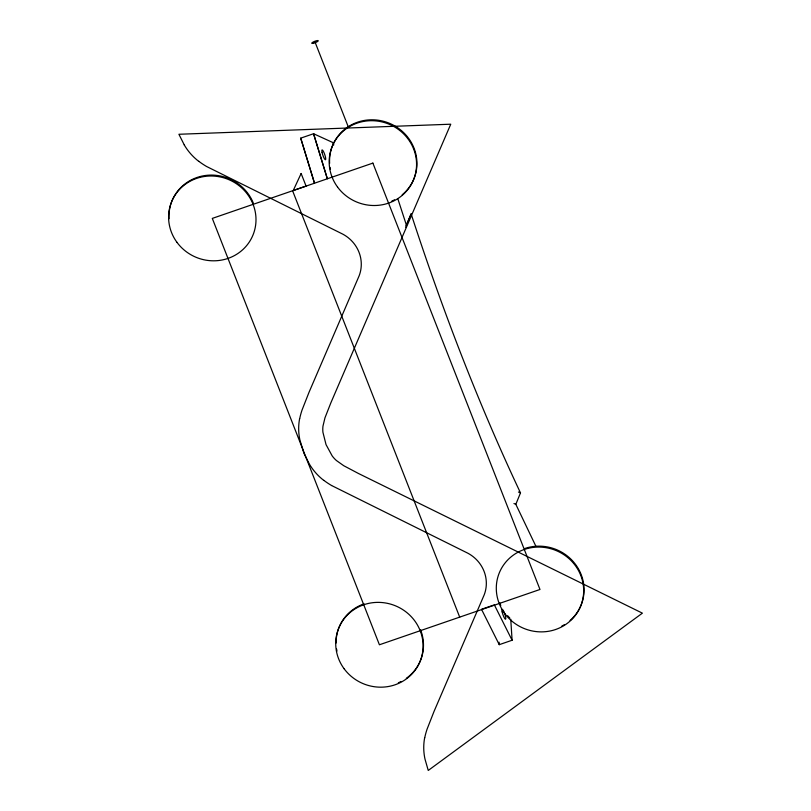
<?xml version="1.0" encoding="UTF-8"?>
<svg xmlns="http://www.w3.org/2000/svg" width="811" height="811" viewBox="0 0 811 811"><rect width="100%" height="100%" fill="white"/><g stroke="black" fill="none" stroke-linecap="round" stroke-linejoin="round"><path stroke-width="1.22" d="M299.685 418.75L300.121 416.742A83.016 79.6 22.3 0 1 302.027 410.092L308.981 392.392L359.131 275.821A34.609 33.18 22.3 0 0 342.8 234.146L206.531 166.468A83.016 79.6 22.3 0 1 200.489 162.555L198.776 161.288M424.741 737.807L425.167 735.8A83.016 79.6 22.3 0 1 427.083 729.15L434.027 711.45L484.187 594.879A34.609 33.18 22.3 0 0 467.846 553.203L331.587 485.525M405.652 227.181L411.136 213.911C442.086 308.94 477.861 402.479 520.5 492.906L515.826 504.31L535.889 546.259M300.729 138.164L314.506 183.215L300.699 138.144L313.573 133.734L332.865 142.543L333.787 144.895M512.096 640.244L494.345 604.874L481.501 609.294L499.252 644.664L512.096 640.244L510.748 619.188M513.961 503.53L515.826 504.31M323.832 480.345L325.546 481.612A83.016 79.6 22.3 0 0 331.587 485.525M184.259 144.895L178.907 134.271L450.754 124.205L330.807 402.966L324.968 417.827L322.971 426.16A29.652 28.426 22.3 0 0 322.93 432.293L326.042 444.631L332.186 455.914A29.652 28.426 22.3 0 0 336.453 460.557L343.732 465.707L358.452 473.482L642.393 613.157L428.249 770.45L424.994 759.106A56.557 54.225 22.3 0 1 424.66 737.787M315.003 41.979L348.213 126.719M292.589 190.757L459.695 617.13M406.463 225.296L397.978 199.212M313.543 133.724L327.35 178.795L313.573 133.734M499.089 642.19L499.252 644.664M329.621 163.386A43.956 42.142 22.3 0 1 390.04 123.546A43.956 42.142 22.3 0 1 402.195 194.782M394.582 199.8A43.956 42.142 22.3 0 1 391.804 201.108M330.432 169.408A43.956 42.142 22.3 0 1 330.057 167.411M169.053 218.686A43.956 42.142 22.3 0 1 203.46 175.794A43.956 42.142 22.3 0 1 253.458 203.449M524.676 548.55A43.956 42.142 22.3 0 1 577.442 567.203A43.956 42.142 22.3 0 1 570.082 620.496M564.355 624.683A43.956 42.142 22.3 0 1 561.688 626.183M509.774 617.972A43.956 42.142 22.3 0 1 507.625 615.711M500.792 605.432A43.956 42.142 22.3 0 1 499.576 602.614M420.574 629.823A43.956 42.142 22.3 0 1 406.321 678.31M401.11 681.473A43.956 42.142 22.3 0 1 398.343 682.781M336.96 651.081A43.956 42.142 22.3 0 1 336.595 649.084M336.089 643.042A43.956 42.142 22.3 0 1 364.098 603.85M198.725 161.348A56.557 54.225 22.3 0 1 184.239 144.905M299.604 418.729A56.557 54.225 22.3 0 0 299.918 440.059L303.963 453.329L309.305 463.953A56.557 54.225 22.3 0 0 323.782 480.406M411.136 213.911A977.752 4.582 -66.8 0 1 406.159 225.499M520.49 492.885A977.904 277.048 26.5 0 1 518.432 492.034M301.134 173.503L293.227 190.534L306.082 186.094L301.134 173.503M372.878 163.102L212.3 218.402L379.416 644.775L539.984 589.475L372.878 163.102M337.538 187.027A43.956 42.142 22.3 0 0 412.809 181.471A43.956 42.142 22.3 0 0 368.285 120.819A43.956 42.142 22.3 0 0 337.538 187.027M176.96 242.327A43.956 42.142 22.3 0 0 252.231 236.771A43.956 42.142 22.3 0 0 207.707 176.119A43.956 42.142 22.3 0 0 176.96 242.327M504.655 613.4A43.956 42.142 22.3 0 0 579.916 607.844A43.956 42.142 22.3 0 0 535.392 547.192A43.956 42.142 22.3 0 0 504.655 613.4M344.077 668.7A43.956 42.142 22.3 0 0 419.338 663.145A43.956 42.142 22.3 0 0 374.814 602.492A43.956 42.142 22.3 0 0 344.077 668.7M313.462 43.236A3.457 0.72 -21.4 0 0 318.236 40.753A3.457 0.72 -21.4 0 0 313.31 41.949A3.457 0.72 -21.4 0 0 313.462 43.236M322.068 152.387A5.19 0.993 71 0 0 325.414 159.757A5.19 0.993 71 0 0 323.883 152.367A5.19 0.993 71 0 0 322.068 152.387M502.151 611.849A5.19 0.993 71 0 0 505.496 619.219A5.19 0.993 71 0 0 503.966 611.829A5.19 0.993 71 0 0 502.151 611.849"/></g></svg>
